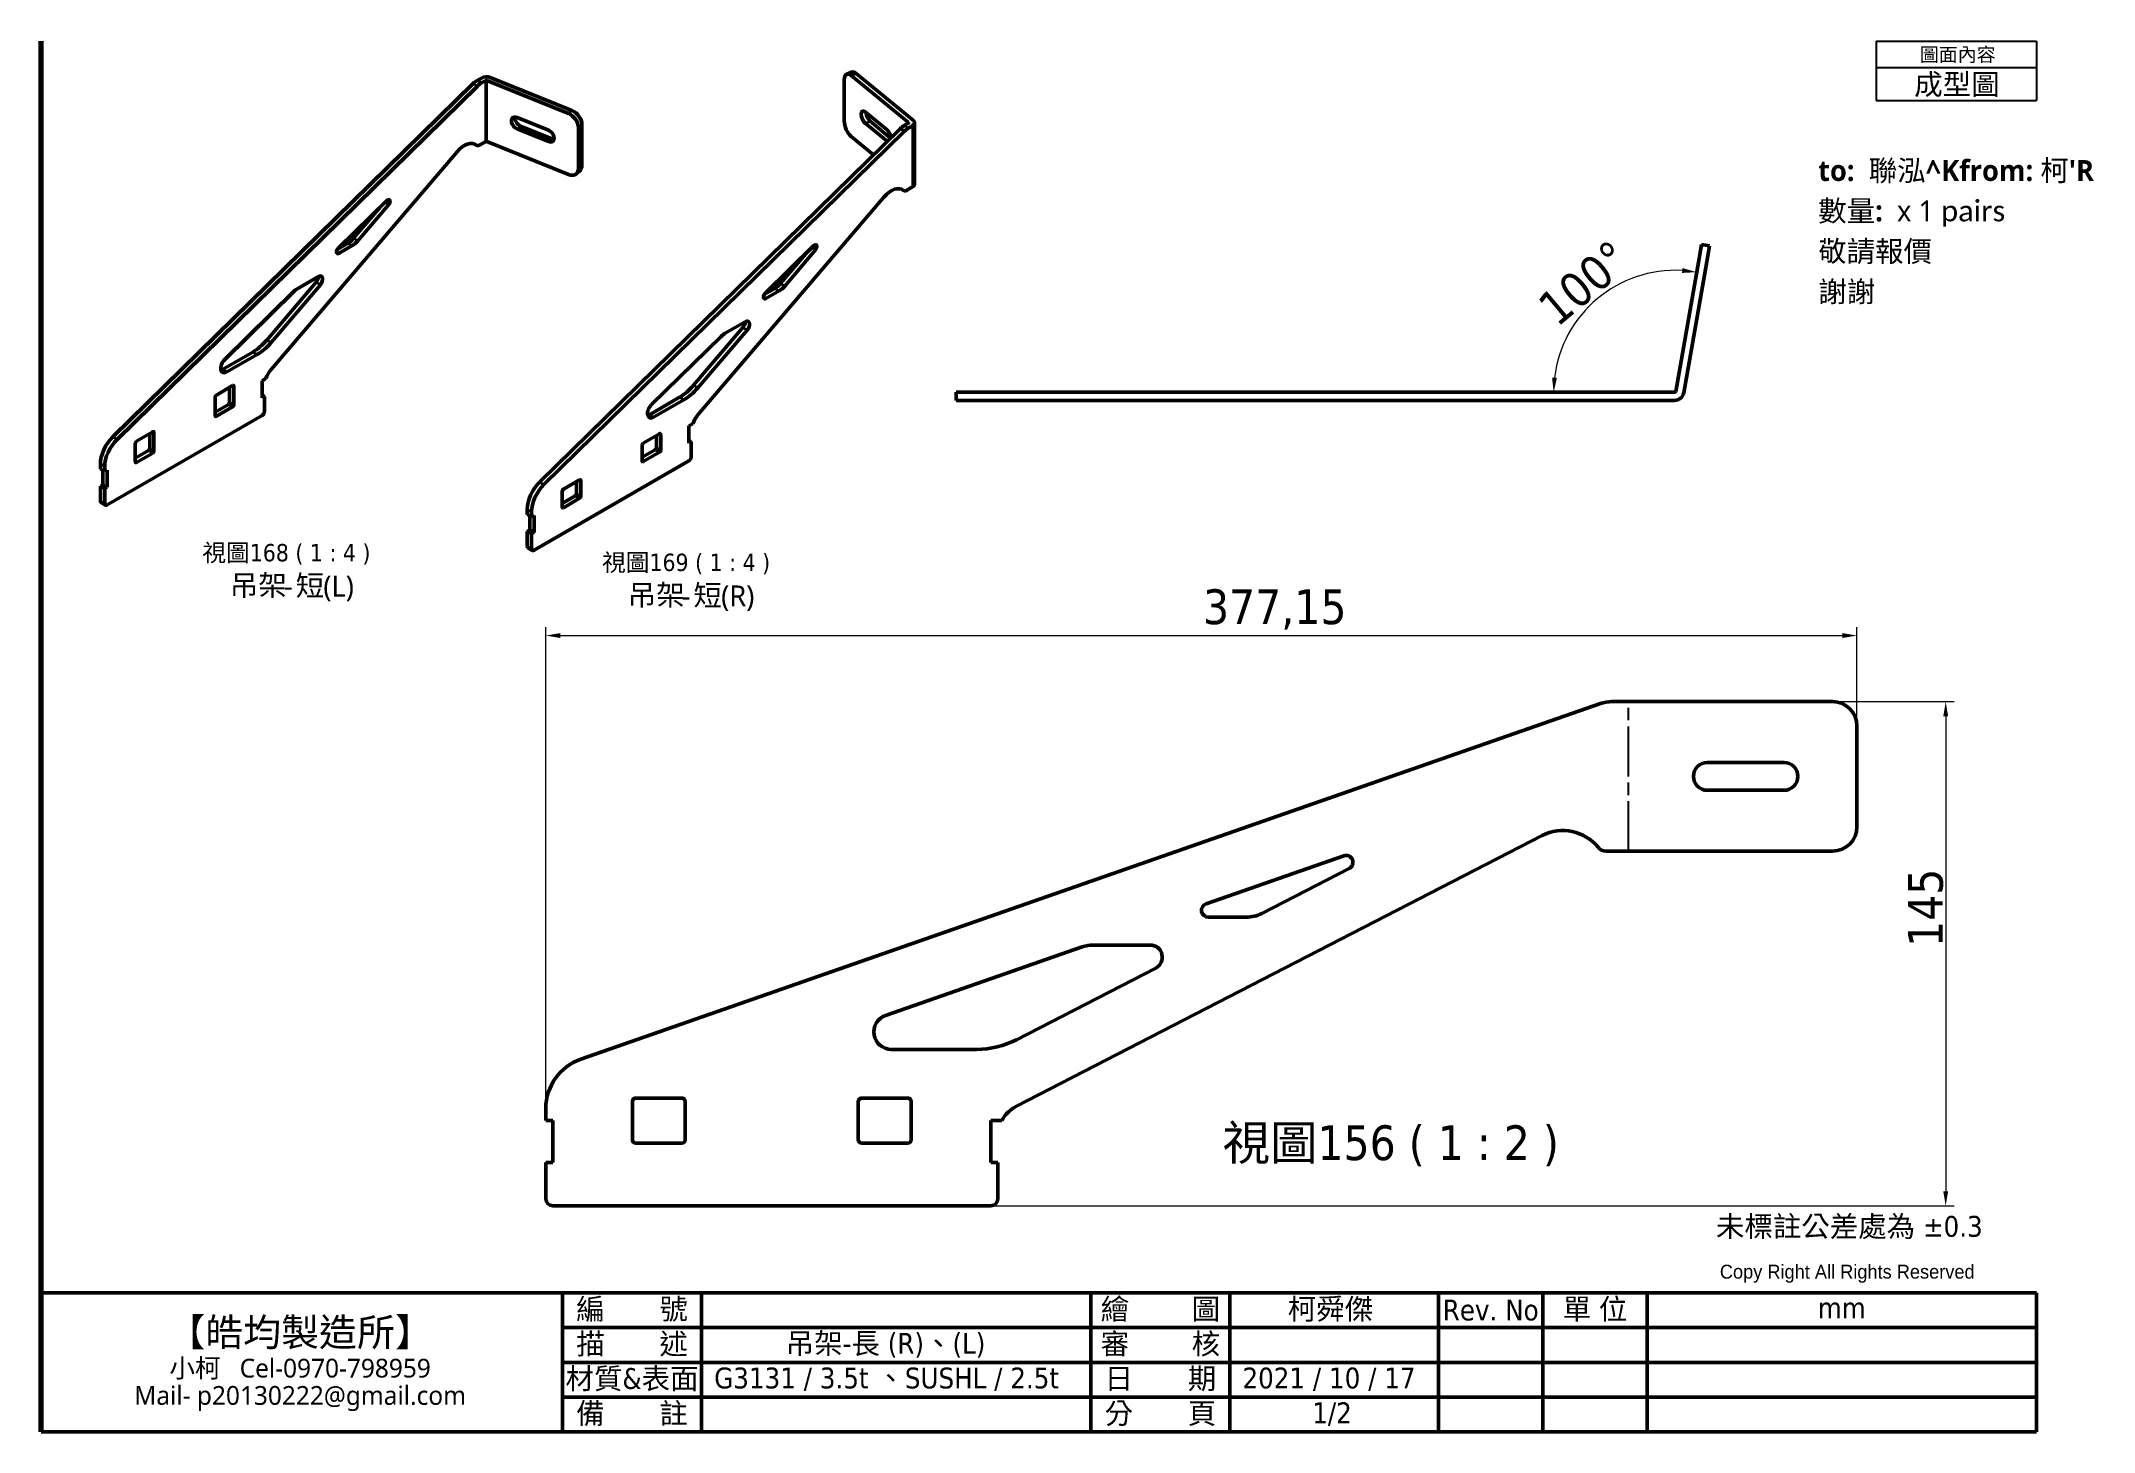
# Model space of a CAD drawing. Header units: millimetres. Extents: x 10 to 601, y 10 to 410.
import ezdxf
from ezdxf.enums import TextEntityAlignment as Align

# ---------------------------------------------------------------- set-up
doc = ezdxf.new("R2010")
doc.units = ezdxf.units.MM
doc.header["$LTSCALE"] = 2
doc.linetypes.add('CHAIN', pattern=[0.3543, 0.2362, -0.0295, 0.0591, -0.0295])
for name, color, linetype, lineweight in [('可見 (ISO)', 7, 'Continuous', 50), ('圖框 (ISO)', 7, 'Continuous', 70), ('折彎中心線 (ISO)', 7, 'CHAIN', 25), ('標註 (ISO)', 12, 'Continuous', 18), ('標題 (ISO)', 7, 'Continuous', 50), ('窄部可見 (ISO)', 7, 'Continuous', 35), ('符號 (ISO)', 7, 'Continuous', 25)]:
    doc.layers.add(name, color=color, linetype=linetype, lineweight=lineweight)
doc.styles.add('@2.0標示文字 (ISO)', font='tahoma_0.ttf')
doc.styles.add('@2.5註記文字 (ISO)', font='tahoma_0.ttf')
doc.styles.add('@3.0標示文字 (ISO)', font='tahoma_0.ttf')
doc.styles.add('文字型式111', font='Microsoft JhengHei.ttf')
doc.styles.add('文字型式117', font='segoeui_0.ttf')
doc.styles.add('標示文字 (ISO)', font='tahoma_0.ttf')
doc.styles.add('註記文字 (ISO)', font='tahoma_0.ttf')
doc.dimstyles.new('預設 (ISO)', dxfattribs={"dimscale": 2, "dimtxt": 5, "dimasz": 2.1, "dimexe": 1.2, "dimexo": 0.5, "dimgap": 0.3, "dimtad": 1, "dimrnd": 1e-08, "dimtxsty": '標示文字 (ISO)', "dimcen": 0.09, "dimdle": 3, "dimclrd": 256, "dimclre": 256, "dimclrt": 256, "dimazin": 2, "dimtfac": 1, "dimtmove": 0, "dimatfit": 3, "dimfxl": 0, "dimtolj": 1, "dimtzin": 0, "dimlwd": -1, "dimlwe": -1, "dimarcsym": 0})

# ---------------------------------------------------------------- blocks, each defined once
blk = doc.blocks.new('圖框 預設圖框')
at = {"layer": '圖框 (ISO)', "flags": 128}
blk.add_lwpolyline([(5, 5), (5, 205)], dxfattribs=at)
blk = doc.blocks.new('標題欄框 KSJ-單位mm')
at = {"layer": '標題 (ISO)'}
for p, q in [((41.84, 139.37), (328.84, 139.37)), ((41.84, 130.09), (41.84, 139.37)), ((116.84, 139.37), (116.84, 119.37)), ((136.84, 139.37), (136.84, 119.37)), ((136.84, 139.37), (136.84, 119.37)), ((192.84, 139.37), (192.84, 119.37)), ((212.84, 139.37), (212.84, 119.37)), ((212.84, 139.37), (212.84, 119.37)), ((242.84, 139.37), (242.84, 119.37)), ((257.84, 139.37), (257.84, 119.37)), ((272.84, 139.37), (272.84, 119.37)), ((328.84, 133.09), (328.84, 139.37)), ((116.84, 134.37), (192.84, 134.37)), ((192.84, 134.37), (212.84, 134.37)), ((212.84, 134.37), (242.84, 134.37)), ((242.84, 134.37), (328.84, 134.37)), ((328.84, 133.09), (328.84, 119.37)), ((41.84, 119.37), (41.84, 130.09)), ((116.84, 129.37), (192.84, 129.37)), ((192.84, 129.37), (242.84, 129.37)), ((242.84, 129.37), (328.84, 129.37)), ((116.84, 124.37), (192.84, 124.37)), ((192.84, 124.37), (242.84, 124.37)), ((242.84, 124.37), (328.84, 124.37)), ((41.84, 119.37), (328.84, 119.37)), ((242.84, 119.37), (328.84, 119.37))]:
    blk.add_line(p, q, dxfattribs=at)
at = {"layer": '標題 (ISO)', "insert": (283.3, 143.41), "char_height": 2, "attachment_point": 1, "style": '註記文字 (ISO)'}
blk.add_mtext('\\f新細明體|b0|i0;\\H2.0000;Copy Right All Rights Reserved', dxfattribs=at)
at = {"layer": '標題 (ISO)', "char_height": 3, "attachment_point": 5, "style": '註記文字 (ISO)'}
for s, insert, width in [('編       號', (126.84, 136.87), 20), ('繪        圖        ', (202.84, 136.87), 20), ('單 位 ', (265.34, 136.87), 15), ('Rev. No', (250.34, 136.87), 15), ('mm', (300.84, 137.21), 56), ('描       述', (126.84, 131.87), 20), ('審        核', (202.84, 131.87), 20), ('材質&表面', (126.84, 126.87), 20), ('日       期', (202.84, 126.87), 20), ('備       註', (126.84, 121.87), 20), ('分       頁', (202.84, 121.87), 20)]:
    blk.add_mtext(s, dxfattribs=dict(at, insert=insert, width=width))
at = {"layer": '標題 (ISO)', "insert": (79.1, 129.03), "char_height": 3, "width": 74.2489, "attachment_point": 5, "line_spacing_factor": 0.871881, "style": '註記文字 (ISO)'}
blk.add_mtext('{\\fMicrosoft JhengHei|b1|i0|c136|p34;\\H1.33333x;【皓均製造所】\\P\\fMicrosoft JhengHei|b0|i0|c136|p34;\\H0.675x;小柯   \\fMicrosoft JhengHei|b0|i0|c0|p34;Cel-\\f@Microsoft JhengHei|b0|i0|c0|p34;0970-798959\\H1.40979x; \\H0.70932x;\\P\\fMicrosoft JhengHei|b0|i0|c0|p34;Mail- \\f@Microsoft JhengHei|b0|i0|c0|p34;p20130222@gmail.com\\H1.08693x; }', dxfattribs=at)
at = {"layer": '標題 (ISO)', "style": '註記文字 (ISO)'}
for tag, p in [('請輸入編號', (164.84, 136.87)), ('請輸入審核人員', (227.84, 131.87)), ('(變更序號)輸入1', (250.34, 131.87)), ('變更的日期1', (265.34, 131.87)), ('設計變更的內容1', (300.84, 131.87)), ('(變更序號)輸入2', (250.34, 126.87)), ('變更的日期2', (265.34, 126.87)), ('設計變更的內容2', (300.84, 126.87)), ('請輸入備註', (164.84, 121.87)), ('(變更序號)輸入3', (250.34, 121.87)), ('變更的日期3', (265.34, 121.87)), ('設計變更的內容3', (300.84, 121.87))]:
    blk.add_attdef(tag, text='', height=3, dxfattribs=at).set_placement(p, align=Align.MIDDLE_CENTER)
for tag, p in [('請輸入繪圖人員_001', (221.16, 135.53)), ('請輸入描述_001', (148.94, 130.6)), ('請輸入材質&表面處理_001', (138.66, 125.62)), ('請輸入日期_001', (214.64, 125.62)), ('請輸入分頁_001', (224.67, 120.62))]:
    blk.add_attdef(tag, p, '', height=3, dxfattribs=at)
blk = doc.blocks.new('表格1')
at = {"layer": '符號 (ISO)'}
for p, q in [((268.95, 205), (292, 205)), ((268.95, 205), (268.95, 201.22)), ((292, 205), (292, 201.22)), ((268.95, 201.22), (292, 201.22)), ((268.95, 201.22), (268.95, 196.44)), ((292, 201.22), (292, 196.44)), ((268.95, 196.44), (292, 196.44))]:
    blk.add_line(p, q, dxfattribs=at)
at = {"layer": '符號 (ISO)', "attachment_point": 7}
for s, insert, char_height, style in [('圖面內容', (275.21, 201.83), 2, '@2.0標示文字 (ISO)'), ('成型圖', (274.42, 196.92), 3, '@3.0標示文字 (ISO)')]:
    blk.add_mtext(s, dxfattribs=dict(at, insert=insert, char_height=char_height, style=style))
blk = doc.blocks.new('*D11')
at = {"layer": 'Defpoints', "color": 0}
for p in [(486.87, 346.88), (466.29, 341.2), (475.5, 308.98), (480.18, 308.98)]:
    blk.add_point(p, dxfattribs=at)
at = {"layer": '標註 (ISO)'}
blk.add_arc((480.18, 308.98), 35.09, 86.86251, 173.13749, dxfattribs=at)
for points in [[(482.18, 344.71), (482.02, 343.32), (486.28, 343.54)], [(446.05, 313.14), (444.65, 313.22), (445.1, 308.98)]]:
    blk.add_solid(points, dxfattribs=at)
at = {"layer": '標註 (ISO)', "insert": (450.55, 344.3), "char_height": 10, "attachment_point": 2, "rotation": 40, "style": '標示文字 (ISO)'}
blk.add_mtext('\\A1;100°', dxfattribs=at)
blk = doc.blocks.new('*D12')
at = {"layer": 'Defpoints', "color": 0}
for p in [(532.34, 239.03), (532.34, 213.03), (155.19, 103.03)]:
    blk.add_point(p, dxfattribs=at)
at = {"layer": '標註 (ISO)'}
for p, q in [((155.19, 104.03), (155.19, 241.43)), ((159.39, 239.03), (528.14, 239.03)), ((532.34, 214.03), (532.34, 241.43))]:
    blk.add_line(p, q, dxfattribs=at)
for points in [[(159.39, 239.73), (159.39, 238.33), (155.19, 239.03)], [(528.14, 239.73), (528.14, 238.33), (532.34, 239.03)]]:
    blk.add_solid(points, dxfattribs=at)
at = {"layer": '標註 (ISO)', "insert": (364.88, 252.32), "char_height": 10, "attachment_point": 2, "style": '標示文字 (ISO)'}
blk.add_mtext('\\A1;377,15', dxfattribs=at)
blk = doc.blocks.new('*D13')
at = {"layer": 'Defpoints', "color": 0}
for p in [(525.34, 220.03), (283.19, 75.03), (557.88, 75.03)]:
    blk.add_point(p, dxfattribs=at)
at = {"layer": '標註 (ISO)'}
for p, q in [((526.34, 220.03), (560.28, 220.03)), ((557.88, 215.83), (557.88, 79.23)), ((284.19, 75.03), (560.28, 75.03))]:
    blk.add_line(p, q, dxfattribs=at)
for points in [[(557.18, 215.83), (558.58, 215.83), (557.88, 220.03)], [(557.18, 79.23), (558.58, 79.23), (557.88, 75.03)]]:
    blk.add_solid(points, dxfattribs=at)
at = {"layer": '標註 (ISO)', "insert": (547.04, 160.74), "char_height": 10, "attachment_point": 2, "rotation": 90, "style": '標示文字 (ISO)'}
blk.add_mtext('\\A1;145', dxfattribs=at)

msp = doc.modelspace()

# ---------------------------------------------------------------- linework, layer by layer
at = {"layer": '可見 (ISO)'}
for p, q in [((134.339, 397.792), (30.627, 296.159)), ((135.576, 397.077), (31.865, 295.445)), ((136.672, 399.366), (135.503, 398.691)), ((137.909, 398.652), (136.74, 397.977)), ((161.699, 389.18), (138.229, 398.668)), ((162.702, 390.008), (139.233, 399.496)), ((241.042, 387.049), (241.042, 398.888)), ((241.737, 400.478), (243.171, 401.058)), ((243.049, 400.091), (259.483, 386.541)), ((244.483, 400.67), (260.916, 387.12)), ((146.954, 387.997), (155.965, 384.354)), ((155.965, 381.088), (146.954, 384.731)), ((156.968, 381.916), (147.958, 385.558)), ((257.122, 384.781), (153.41, 283.149)), ((258.359, 384.067), (154.648, 282.434)), ((164.566, 373.324), (164.566, 385.164)), ((165.569, 374.152), (165.569, 385.991)), ((253.373, 384.434), (247.064, 389.636)), ((247.064, 386.37), (253.373, 381.168)), ((248.498, 386.95), (254.383, 382.097)), ((259.455, 386.356), (258.286, 385.681)), ((260.692, 385.641), (259.523, 384.967)), ((261.278, 368.903), (261.278, 386.458)), ((76.188, 315.53), (129.65, 378.152)), ((134.611, 380.453), (135.391, 380.002)), ((136.141, 380.077), (137.909, 381.097)), ((138.229, 381.113), (161.699, 371.626)), ((249.447, 377.261), (243.049, 382.536)), ((164.929, 372.611), (163.925, 371.783)), ((257.394, 367.442), (258.174, 366.992)), ((258.924, 367.066), (260.692, 368.087)), ((95.472, 350.427), (109.457, 364.132)), ((107.699, 362.409), (99.906, 353.28)), ((110.014, 362.956), (101.143, 352.566)), ((198.971, 302.519), (252.433, 365.142)), ((98.289, 351.895), (95.237, 350.133)), ((99.526, 351.18), (95.705, 348.974)), ((218.255, 337.416), (232.24, 351.122)), ((230.482, 349.399), (222.689, 340.27)), ((232.797, 349.946), (223.926, 339.556)), ((486.866, 346.881), (487.676, 351.477)), ((487.676, 351.477), (489.974, 351.071)), ((489.164, 346.476), (489.974, 351.071)), ((486.866, 346.881), (480.232, 309.26)), ((489.164, 346.476), (482.53, 308.855)), ((62.854, 318.463), (82.851, 338.06)), ((89.102, 340.625), (74.931, 324.026)), ((90.339, 339.911), (76.168, 323.312)), ((84.015, 338.959), (89.773, 342.283)), ((221.071, 338.884), (218.02, 337.122)), ((222.309, 338.17), (218.488, 335.963)), ((185.637, 305.452), (205.634, 325.049)), ((211.885, 327.615), (197.714, 311.015)), ((213.122, 326.9), (198.951, 310.301)), ((206.798, 325.949), (212.556, 329.273)), ((70.888, 320.561), (62.199, 315.545)), ((72.125, 319.847), (63.436, 314.83)), ((60.092, 302.285), (60.092, 307.592)), ((60.445, 308.205), (65.112, 310.899)), ((64.229, 310.389), (64.229, 306.102)), ((65.466, 310.695), (65.466, 305.388)), ((73.562, 312.307), (74.687, 312.957)), ((73.562, 307.409), (73.562, 312.307)), ((74.269, 307.817), (73.562, 308.225)), ((74.269, 307.817), (73.562, 307.409)), ((74.269, 303.53), (74.269, 307.817)), ((193.67, 307.551), (184.982, 302.534)), ((273.237, 308.984), (273.237, 306.651)), ((273.237, 308.984), (279.945, 308.984)), ((475.505, 308.984), (279.945, 308.984)), ((475.505, 308.984), (477.7, 308.984)), ((479.904, 308.984), (477.7, 308.984)), ((29.015, 276.586), (73.562, 302.305)), ((63.875, 305.49), (60.092, 303.306)), ((65.112, 304.775), (60.445, 302.081)), ((194.908, 306.836), (186.219, 301.82)), ((273.237, 306.651), (279.945, 306.651)), ((475.505, 306.651), (279.945, 306.651)), ((475.505, 306.651), (477.7, 306.651)), ((479.904, 306.651), (477.7, 306.651)), ((37.465, 294.937), (42.131, 297.631)), ((41.248, 297.121), (41.248, 292.834)), ((42.485, 297.427), (42.485, 292.12)), ((183.228, 294.378), (187.895, 297.072)), ((187.012, 296.562), (187.012, 293.092)), ((188.249, 296.868), (188.249, 292.377)), ((196.345, 299.297), (197.47, 299.946)), ((196.345, 294.398), (196.345, 299.297)), ((37.111, 289.017), (37.111, 294.324)), ((40.894, 292.222), (37.111, 290.038)), ((42.131, 291.507), (37.465, 288.813)), ((182.875, 289.274), (182.875, 293.765)), ((186.658, 292.479), (182.875, 290.295)), ((187.895, 291.765), (183.228, 289.07)), ((196.345, 295.215), (197.052, 294.806)), ((197.052, 294.806), (196.345, 294.398)), ((197.052, 290.52), (197.052, 294.806)), ((27.07, 288.323), (27.07, 286.894)), ((28.307, 286.18), (27.07, 286.894)), ((27.777, 286.486), (27.777, 282.403)), ((28.307, 287.608), (28.307, 286.18)), ((28.307, 286.18), (29.015, 286.588)), ((29.015, 286.588), (29.015, 281.689)), ((151.798, 263.575), (196.345, 289.295)), ((160.248, 281.11), (164.914, 283.804)), ((165.268, 283.6), (165.268, 279.109)), ((27.777, 282.403), (27.07, 281.995)), ((27.07, 281.995), (27.07, 277.708)), ((28.307, 281.281), (27.07, 281.995)), ((29.015, 281.689), (27.777, 282.403)), ((29.015, 281.689), (28.307, 281.281)), ((28.307, 281.281), (28.307, 276.994)), ((159.894, 276.006), (159.894, 280.497)), ((163.677, 279.211), (159.894, 277.027)), ((164.914, 278.497), (160.248, 275.802)), ((164.031, 283.294), (164.031, 279.824)), ((27.277, 277.251), (28.515, 276.536)), ((149.853, 275.312), (149.853, 273.884)), ((149.853, 273.884), (151.09, 273.169)), ((150.56, 273.475), (150.56, 269.393)), ((151.09, 274.598), (151.09, 273.169)), ((151.09, 273.169), (151.798, 273.577)), ((151.798, 273.577), (151.798, 268.678)), ((150.56, 269.393), (149.853, 268.985)), ((149.853, 268.985), (149.853, 264.698)), ((149.853, 268.985), (151.09, 268.27)), ((150.56, 269.393), (151.798, 268.678)), ((151.798, 268.678), (151.09, 268.27)), ((151.09, 268.27), (151.09, 263.984)), ((150.06, 264.24), (151.298, 263.526)), ((458.591, 219.471), (165.251, 117.192)), ((525.34, 220.029), (461.883, 220.029)), ((532.34, 184.029), (532.34, 213.029)), ((489.34, 202.529), (511.34, 202.529)), ((511.34, 194.529), (489.34, 194.529)), ((290.615, 103.709), (441.828, 181.495)), ((345.159, 161.917), (384.716, 175.71)), ((386.289, 172.043), (361.2, 159.136)), ((460.19, 177.029), (525.34, 177.029)), ((356.626, 158.029), (345.817, 158.029)), ((252.902, 129.75), (309.463, 149.471)), ((312.756, 150.029), (329.04, 150.029)), ((330.642, 143.416), (290.56, 122.798)), ((279.124, 120.029), (254.548, 120.029)), ((155.19, 103.029), (155.19, 99.529)), ((180.09, 94.029), (180.09, 105.029)), ((181.09, 106.029), (194.29, 106.029)), ((195.29, 105.029), (195.29, 94.029)), ((245.09, 94.029), (245.09, 105.029)), ((246.09, 106.029), (259.29, 106.029)), ((260.29, 105.029), (260.29, 94.029)), ((155.19, 99.529), (157.19, 99.529)), ((157.19, 99.529), (157.19, 87.529)), ((283.19, 87.529), (283.19, 99.529)), ((283.19, 99.529), (286.37, 99.529)), ((194.29, 93.029), (181.09, 93.029)), ((259.29, 93.029), (246.09, 93.029)), ((157.19, 87.529), (155.19, 87.529)), ((155.19, 87.529), (155.19, 77.029)), ((285.19, 87.529), (283.19, 87.529)), ((285.19, 77.029), (285.19, 87.529)), ((157.19, 75.029), (283.19, 75.029))]:
    msp.add_line(p, q, dxfattribs=at)
for centre, radius, start, end in [((479.904, 309.318), 0.333, 270, 350), ((479.904, 309.318), 2.667, 270, 350), ((461.883, 210.029), 10, 90, 109.222142), ((525.34, 213.029), 7, 0, 90), ((489.34, 198.529), 4, 90, 270), ((511.34, 198.529), 4, 270, 90), ((525.34, 184.029), 7, 270, 0), ((447.775, 169.935), 13, 39.111962, 117.222142), ((460.19, 180.029), 3, 219.111962, 270), ((385.374, 173.821), 2, 297.222142, 109.222142), ((345.817, 160.029), 2, 109.222142, 270), ((356.626, 168.029), 10, 270, 297.222142), ((312.756, 140.029), 10, 90, 109.222142), ((329.04, 146.529), 3.5, 297.222142, 90), ((254.548, 125.029), 5, 109.222142, 270), ((279.124, 145.029), 25, 270, 297.222142), ((170.19, 103.029), 15, 109.222142, 180), ((181.09, 105.029), 1, 90, 180), ((194.29, 105.029), 1, 0, 90), ((246.09, 105.029), 1, 90, 180), ((259.29, 105.029), 1, 0, 90), ((295.19, 94.816), 10, 117.222142, 151.884415), ((181.09, 94.029), 1, 180, 270), ((194.29, 94.029), 1, 270, 0), ((246.09, 94.029), 1, 180, 270), ((259.29, 94.029), 1, 270, 0), ((157.19, 77.029), 2, 180, 270), ((283.19, 77.029), 2, 270, 0)]:
    msp.add_arc(centre, radius, start, end, dxfattribs=at)
for centre, major_axis, ratio, start_param, end_param in [((135.503, 394.609), (-2.5, -4.33), 0.5773503, 3.9269908, 4.2624805), ((136.74, 393.895), (-2.5, -4.33), 0.5773503, 3.9269908, 4.2624805), ((138.086, 398.55), (-2, 0), 0.5773503, 4.1015237, 5.4977871), ((138.086, 398.55), (-0.25, 0), 0.5773503, 4.1015237, 5.4977871), ((243.049, 397.233), (-1.312, 3.245), 0.4683232, 5.5710674, 7.1418637), ((244.483, 397.813), (-1.312, 3.245), 0.4683232, 5.5710674, 6.2831853), ((162.702, 387.15), (-2.227, 2.7), 0.6688348, 3.8231013, 5.3938976), ((247.064, 388.003), (-0.75, 1.854), 0.4683232, 5.5710674, 8.71266), ((146.954, 386.364), (-1.272, 1.543), 0.6688348, 5.3938976, 8.5354903), ((147.958, 387.191), (-1.272, 1.543), 0.6688348, 0.5078297, 2.2523049), ((155.965, 382.721), (1.272, -1.543), 0.6688348, 5.3938976, 8.5354903), ((161.699, 386.323), (-2.227, 2.7), 0.6688348, 3.8231013, 5.3938976), ((243.049, 385.394), (-1.312, 3.245), 0.4683232, 0.8586784, 2.4294747), ((248.498, 388.583), (0.75, -1.854), 0.4683232, 4.0790552, 5.5710674), ((253.373, 382.801), (-0.75, 1.854), 0.4683232, 4.2062621, 5.5710674), ((258.286, 381.598), (-2.5, -4.33), 0.5773503, 3.9269908, 4.2624805), ((259.523, 380.884), (-2.5, -4.33), 0.5773503, 3.9269908, 4.2624805), ((259.278, 386.458), (0.25, 0), 0.5773503, 5.4977871, 6.8940505), ((259.278, 386.458), (2, 0), 0.5773503, 5.4977871, 6.8940505), ((131.752, 374.647), (3.25, 5.629), 0.5773503, 6.1804197, 7.5436995), ((136.141, 381.301), (-0.75, -1.299), 0.5773503, 6.1804197, 7.0685835), ((138.086, 380.995), (0.25, 0), 0.5773503, 0.9599311, 2.3561945), ((156.968, 383.549), (-1.272, 1.543), 0.6688348, 2.2523049, 2.633763), ((253.373, 382.801), (0.75, -1.854), 0.4683232, 5.5710674, 5.6000371), ((161.699, 374.483), (2.227, -2.7), 0.6688348, 5.3938976, 6.9646939), ((162.702, 375.311), (2.227, -2.7), 0.6688348, 0, 0.6815086), ((254.535, 361.636), (3.25, 5.629), 0.5773503, 6.1804197, 7.5436995), ((258.924, 368.291), (-0.75, -1.299), 0.5773503, 6.1804197, 7.0685835), ((259.278, 368.903), (2, 0), 0.5773503, 5.4977871, 6.2831853), ((109.69, 363.496), (0.5, 0.866), 0.5773503, 4.4021068, 7.4040731), ((95.705, 349.79), (-0.5, -0.866), 0.5773503, 4.2624805, 7.0685835), ((98.289, 355.977), (-2.5, -4.33), 0.5773503, 0.7853982, 1.2605142), ((99.526, 355.263), (-2.5, -4.33), 0.5773503, 0.7853982, 1.2605142), ((232.473, 350.485), (0.5, 0.866), 0.5773503, 4.4021068, 7.4040731), ((89.773, 340.854), (0.875, 1.516), 0.5773503, 4.4021068, 7.0685835), ((84.015, 334.877), (2.5, 4.33), 0.5773503, 0.7853982, 1.1208878), ((88.536, 341.569), (-0.875, -1.516), 0.5773503, 1.2605142, 2.3561945), ((218.488, 336.78), (-0.5, -0.866), 0.5773503, 4.2624805, 7.0685835), ((221.071, 342.967), (-2.5, -4.33), 0.5773503, 0.7853982, 1.2605142), ((222.309, 342.252), (-2.5, -4.33), 0.5773503, 0.7853982, 1.2605142), ((206.798, 321.866), (2.5, 4.33), 0.5773503, 0.7853982, 1.1208878), ((211.319, 328.558), (-0.875, -1.516), 0.5773503, 1.2605142, 2.3561945), ((212.556, 327.844), (0.875, 1.516), 0.5773503, 4.4021068, 7.0685835), ((70.888, 330.767), (-6.25, -10.825), 0.5773503, 0.7853982, 1.2605142), ((72.125, 330.053), (-6.25, -10.825), 0.5773503, 0.7853982, 1.2605142), ((63.436, 316.871), (-1.25, -2.165), 0.5773503, 4.2624805, 7.0685835), ((62.199, 317.586), (-1.25, -2.165), 0.5773503, 0.5178058, 0.7853982), ((77.805, 312.833), (2.5, 4.33), 0.5773503, 1.2605142, 1.865485), ((60.445, 307.796), (0.25, 0.433), 0.5773503, 0.7853982, 2.3561945), ((65.112, 310.491), (0.25, 0.433), 0.5773503, 5.4977871, 7.0685835), ((193.67, 317.757), (-6.25, -10.825), 0.5773503, 0.7853982, 1.2605142), ((194.908, 317.042), (-6.25, -10.825), 0.5773503, 0.7853982, 1.2605142), ((60.445, 302.489), (-0.25, -0.433), 0.5773503, 5.4977871, 7.0685835), ((63.875, 305.898), (-0.25, -0.433), 0.5773503, 0.7853982, 2.3561945), ((65.112, 305.184), (-0.25, -0.433), 0.5773503, 0.7853982, 2.3561945), ((73.562, 303.122), (0.5, 0.866), 0.5773503, 3.9269908, 5.4977871), ((186.219, 303.861), (-1.25, -2.165), 0.5773503, 4.2624805, 7.0685835), ((184.982, 304.575), (-1.25, -2.165), 0.5773503, 0.5178058, 0.7853982), ((200.588, 299.823), (2.5, 4.33), 0.5773503, 1.2605142, 1.865485), ((32.373, 291.385), (-3.75, -6.495), 0.5773503, 4.2624805, 5.4977871), ((33.611, 290.67), (-3.75, -6.495), 0.5773503, 4.2624805, 5.4977871), ((42.131, 297.223), (0.25, 0.433), 0.5773503, 5.4977871, 7.0685835), ((187.895, 296.664), (0.25, 0.433), 0.5773503, 5.4977871, 7.0685835), ((37.465, 294.528), (0.25, 0.433), 0.5773503, 0.7853982, 2.3561945), ((40.894, 292.63), (-0.25, -0.433), 0.5773503, 0.7853982, 2.3561945), ((42.131, 291.915), (-0.25, -0.433), 0.5773503, 0.7853982, 2.3561945), ((183.228, 293.969), (0.25, 0.433), 0.5773503, 0.7853982, 2.3561945), ((186.658, 292.887), (-0.25, -0.433), 0.5773503, 0.7853982, 2.3561945), ((187.895, 292.173), (-0.25, -0.433), 0.5773503, 0.7853982, 2.3561945), ((196.345, 290.111), (0.5, 0.866), 0.5773503, 3.9269908, 5.4977871), ((37.465, 289.221), (-0.25, -0.433), 0.5773503, 5.4977871, 7.0685835), ((164.914, 283.396), (0.25, 0.433), 0.5773503, 5.4977871, 7.0685835), ((183.228, 289.479), (-0.25, -0.433), 0.5773503, 5.4977871, 7.0685835), ((27.777, 278.117), (-0.5, -0.866), 0.5773503, 5.4977871, 6.2831853), ((155.156, 278.374), (-3.75, -6.495), 0.5773503, 4.2624805, 5.4977871), ((156.394, 277.66), (-3.75, -6.495), 0.5773503, 4.2624805, 5.4977871), ((160.248, 280.701), (0.25, 0.433), 0.5773503, 0.7853982, 2.3561945), ((163.677, 279.619), (-0.25, -0.433), 0.5773503, 0.7853982, 2.3561945), ((164.914, 278.905), (-0.25, -0.433), 0.5773503, 0.7853982, 2.3561945), ((29.015, 277.402), (-0.5, -0.866), 0.5773503, 5.4977871, 7.0685835), ((160.248, 276.211), (-0.25, -0.433), 0.5773503, 5.4977871, 7.0685835), ((150.56, 265.106), (-0.5, -0.866), 0.5773503, 5.4977871, 6.2831853), ((151.798, 264.392), (-0.5, -0.866), 0.5773503, 5.4977871, 7.0685835)]:
    msp.add_ellipse(centre, major_axis=major_axis, ratio=ratio, start_param=start_param, end_param=end_param, dxfattribs=at)
at = {"layer": '折彎中心線 (ISO)', "ltscale": 30.341518}
msp.add_line((466.614, 177.029), (466.614, 220.029), dxfattribs=at)
at = {"layer": '窄部可見 (ISO)'}
for p, q in [((135.576, 397.077), (134.339, 397.792)), ((136.74, 397.977), (135.503, 398.691)), ((137.909, 381.097), (137.909, 398.652)), ((138.229, 381.113), (138.229, 398.668)), ((243.049, 400.091), (244.483, 400.67)), ((161.699, 389.18), (162.702, 390.008)), ((146.954, 384.731), (147.958, 385.558)), ((164.566, 385.164), (165.569, 385.991)), ((247.064, 386.37), (248.498, 386.95)), ((257.122, 384.781), (258.359, 384.067)), ((258.286, 385.681), (259.523, 384.967)), ((259.483, 386.375), (259.483, 386.541)), ((260.692, 385.641), (260.692, 368.087)), ((135.318, 380.054), (134.651, 380.439)), ((155.965, 381.088), (156.968, 381.916)), ((253.373, 381.168), (253.476, 381.209)), ((164.566, 373.324), (165.569, 374.152)), ((257.434, 367.428), (258.101, 367.043)), ((110.014, 362.956), (108.908, 363.594)), ((95.705, 348.974), (94.997, 349.382)), ((99.526, 351.18), (98.289, 351.895)), ((101.143, 352.566), (99.906, 353.28)), ((231.691, 350.584), (232.797, 349.946)), ((90.339, 339.911), (89.102, 340.625)), ((221.071, 338.884), (222.309, 338.17)), ((222.689, 340.27), (223.926, 339.556)), ((217.78, 336.372), (218.488, 335.963)), ((211.885, 327.615), (213.122, 326.9)), ((72.125, 319.847), (70.888, 320.561)), ((76.168, 323.312), (74.931, 324.026)), ((63.436, 314.83), (62.199, 315.545)), ((65.466, 310.695), (65.112, 310.899)), ((193.67, 307.551), (194.908, 306.836)), ((197.714, 311.015), (198.951, 310.301)), ((60.445, 302.081), (60.092, 302.285)), ((65.112, 304.775), (63.875, 305.49)), ((65.466, 305.388), (64.229, 306.102)), ((184.982, 302.534), (186.219, 301.82)), ((31.865, 295.445), (30.627, 296.159)), ((42.485, 297.427), (42.131, 297.631)), ((187.895, 297.072), (188.249, 296.868)), ((42.131, 291.507), (40.894, 292.222)), ((42.485, 292.12), (41.248, 292.834)), ((186.658, 292.479), (187.895, 291.765)), ((187.012, 293.092), (188.249, 292.377)), ((28.307, 287.608), (27.07, 288.323)), ((37.465, 288.813), (37.111, 289.017)), ((164.914, 283.804), (165.268, 283.6)), ((182.875, 289.274), (183.228, 289.07)), ((28.307, 276.994), (27.07, 277.708)), ((153.41, 283.149), (154.648, 282.434)), ((163.677, 279.211), (164.914, 278.497)), ((164.031, 279.824), (165.268, 279.109)), ((149.853, 275.312), (151.09, 274.598)), ((159.894, 276.006), (160.248, 275.802)), ((149.853, 264.698), (151.09, 263.984))]:
    msp.add_line(p, q, dxfattribs=at)

# ---------------------------------------------------------------- block references
at = {"xscale": 2, "yscale": 2, "zscale": 2}
for name in ['圖框 預設圖框', '表格1']:
    msp.add_blockref(name, (0, 0), dxfattribs=at)
msp.add_blockref('標題欄框 KSJ-單位mm', (-73.689, -228.731), dxfattribs=at).add_auto_attribs({'請輸入描述_001': '吊架-長 (R)、(L)', '請輸入材質&表面處理_001': 'G3131 / 3.5t 、SUSHL / 2.5t', '請輸入繪圖人員_001': '柯舜傑', '請輸入日期_001': '2021 / 10 / 17', '請輸入分頁_001': '1/2'})

# ---------------------------------------------------------------- texts
at = {"layer": '符號 (ISO)', "insert": (521.207, 375.764), "char_height": 6, "width": 107.14246, "attachment_point": 1, "line_spacing_factor": 1.160849, "style": '註記文字 (ISO)'}
msp.add_mtext("\\f微軟正黑體|b1|i0;\\H6.0000;to:  聯泓^Kfrom: 柯'R\\P\\f微軟正黑體|b1|i0;\\H6.0000;數量: \\f微軟正黑體|b0|i0;\\H6.0000; x 1 \\fCalibri|b0|i0;\\H6.0000;pairs\\f微軟正黑體|b1|i0;\\H6.0000;\\P\\f微軟正黑體|b1|i0;\\H6.0000;敬請報價  \\P\\f微軟正黑體|b1|i0;\\H6.0000;謝謝", dxfattribs=at)
at = {"layer": '符號 (ISO)', "attachment_point": 7}
for s, insert, char_height, style in [('視圖168 ( 1 : 4 )', (56.383, 259.465), 5, '@2.5註記文字 (ISO)'), ('視圖169 ( 1 : 4 )', (171.361, 256.678), 5, '@2.5註記文字 (ISO)'), ('吊架', (64.32, 249.824), 6, '文字型式111'), ('短', (83.242, 249.865), 6, '文字型式111'), ('(L)', (91.207, 248.898), 6, '文字型式117'), ('吊架', (178.753, 247.037), 6, '文字型式111'), ('短', (197.674, 247.079), 6, '文字型式111'), ('-', (79.861, 250.262), 6, '文字型式117'), ('-', (194.294, 247.475), 6, '文字型式117'), ('(R)', (205.639, 246.111), 6, '文字型式117'), ('視圖156 ( 1 : 2 )', (349.876, 86.375), 10, '標示文字 (ISO)')]:
    msp.add_mtext(s, dxfattribs=dict(at, insert=insert, char_height=char_height, style=style))
at = {"layer": '符號 (ISO)', "insert": (491.796, 72.125), "char_height": 6, "width": 111.61558, "attachment_point": 1, "style": '註記文字 (ISO)'}
msp.add_mtext('未標註公差處為 ±0.3', dxfattribs=at)

# ---------------------------------------------------------------- dimensions: what is measured, and where the dimension line sits
at = {"layer": '標註 (ISO)'}
dim = msp.add_angular_dim_3p(base=(466.287, 341.202), center=(480.184, 308.984), p1=(486.866, 346.881), p2=(475.505, 308.984), dimstyle='預設 (ISO)', override={"dimgap": 0.3, "dimse1": 1, "dimse2": 1, "dimadec": 2, "dimtol": 0, "dimlim": 0, "dimtp": 0, "dimtm": 0, "dimtdec": 2}, dxfattribs=at)
dim.commit()
dim.dimension.update_dxf_attribs({"geometry": '*D11', "text_midpoint": (457.63, 335.863), "dimtype": 165})
for base, p1, p2, angle, picture, middle in [((532.34, 239.029), (155.19, 103.029), (532.34, 213.029), 180, '*D12', (364.877, 239.029)), ((557.883, 75.029), (525.34, 220.029), (283.19, 75.029), 90, '*D13', (557.883, 160.744))]:
    dim = msp.add_linear_dim(base=base, p1=p1, p2=p2, angle=angle, dimstyle='預設 (ISO)', override={"dimgap": 0.3, "dimdec": 2, "dimtol": 0, "dimlim": 0, "dimtp": 0, "dimtm": 0, "dimtdec": 2, "dimtofl": 0, "dimatfit": 1}, dxfattribs=at)
    dim.commit()
    dim.dimension.update_dxf_attribs({"geometry": picture, "text_midpoint": middle, "dimtype": 160})

doc.saveas('drawing.dxf')
